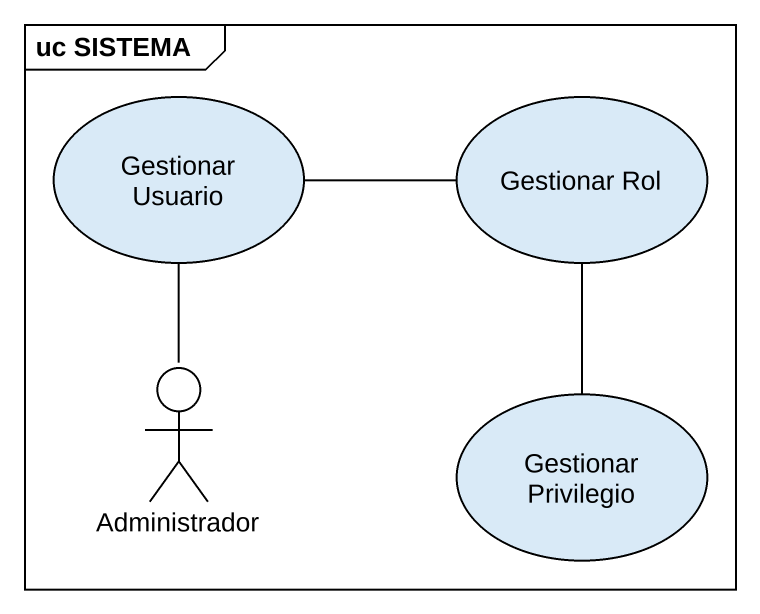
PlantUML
@startuml
mainframe uc SISTEMA
usecase "Gestionar Usuario" as Gestionar_Usuario
usecase "Gestionar Rol" as Gestionar_Rol
actor Administrador
usecase "Gestionar Privilegio" as Gestionar_Privilegio
Gestionar_Usuario -right- Gestionar_Rol
Gestionar_Rol -- Gestionar_Privilegio
Administrador -up- Gestionar_Usuario
@enduml
